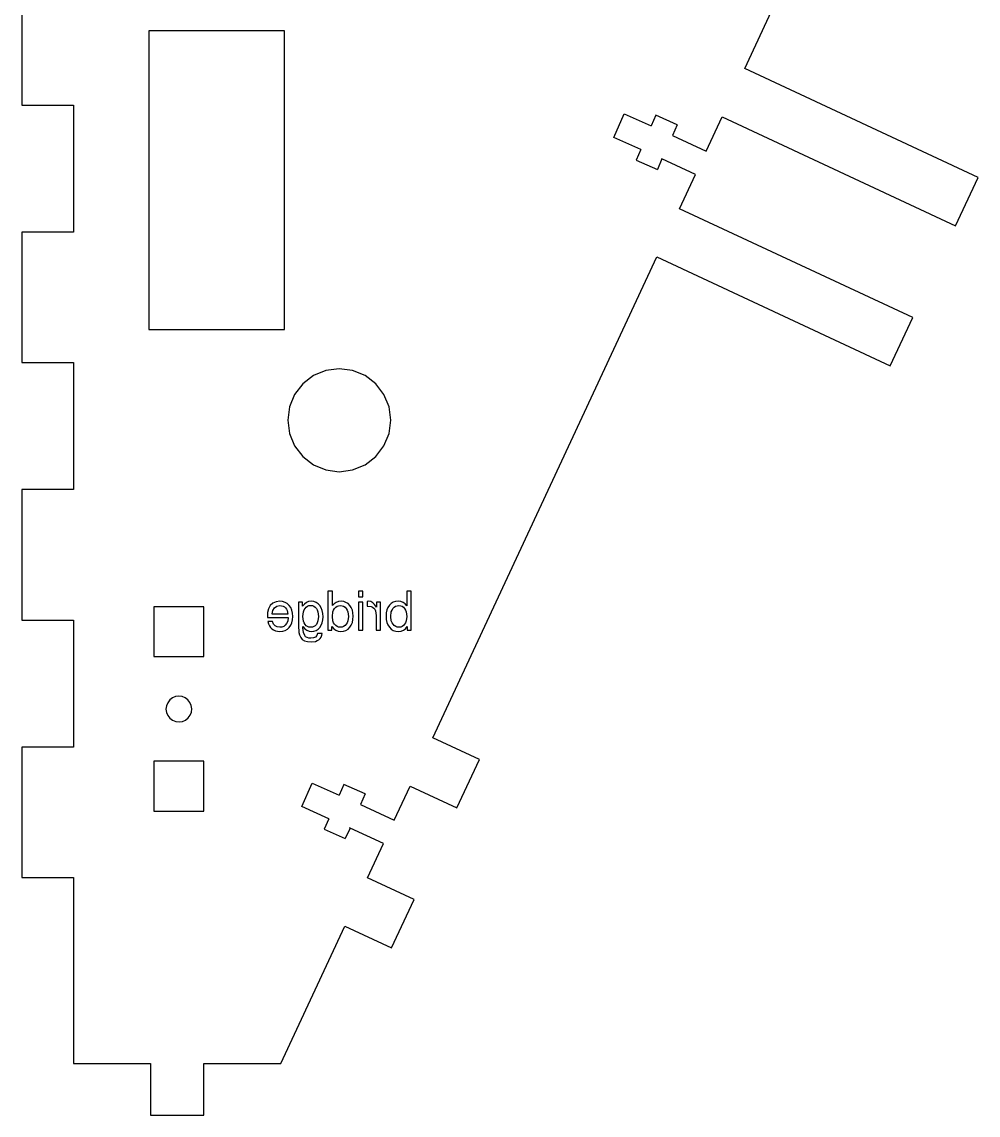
# Model space of a CAD drawing. Extents: x -235 to 40, y 83 to 327.
# Drawn here: x -234.8 to -123.4, y 83.3 to 210.6 of the extents above; entities that cross this region are included whole.
import ezdxf

# ---------------------------------------------------------------- set-up
doc = ezdxf.new("R2010")
doc.units = 0
doc.header["$MEASUREMENT"] = 0
for name, color, linetype in [('Final Cut', 2, 'Continuous'), ('First Cut', 1, 'Continuous'), ('Text', 5, 'Continuous')]:
    doc.layers.add(name, color=color, linetype=linetype)

msp = doc.modelspace()

# ---------------------------------------------------------------- linework, layer by layer
at = {"layer": 'Final Cut'}
for p, q in [((-150.56, 205.17), (-142.4, 222.66)), ((-234.77, 216.13), (-234.77, 200.93)), ((-123.37, 192.49), (-150.56, 205.17)), ((-234.77, 200.93), (-228.77, 200.93)), ((-228.77, 200.93), (-228.77, 186.13)), ((-165.82, 197.15), (-164.6, 199.89)), ((-164.6, 199.89), (-161.45, 198.49)), ((-160.9, 199.73), (-161.45, 198.49)), ((-158.44, 198.63), (-160.9, 199.73)), ((-155.04, 195.56), (-153.18, 199.55)), ((-153.18, 199.55), (-125.99, 186.87)), ((-158.44, 198.63), (-158.98, 197.4)), ((-158.98, 197.4), (-155.04, 195.56)), ((-162.67, 195.75), (-165.82, 197.15)), ((-162.67, 195.75), (-163.21, 194.52)), ((-163.21, 194.52), (-160.74, 193.42)), ((-160.2, 194.66), (-160.74, 193.42)), ((-160.2, 194.66), (-160.25, 194.68)), ((-156.31, 192.84), (-160.2, 194.66)), ((-158.17, 188.85), (-156.31, 192.84)), ((-125.99, 186.87), (-123.37, 192.49)), ((-130.98, 176.17), (-158.17, 188.85)), ((-228.77, 186.13), (-234.77, 186.13)), ((-234.77, 186.13), (-234.77, 170.93)), ((-186.91, 127.22), (-160.79, 183.23)), ((-160.79, 183.23), (-133.6, 170.56)), ((-133.6, 170.56), (-130.98, 176.17)), ((-234.77, 170.93), (-228.77, 170.93)), ((-228.77, 170.93), (-228.77, 156.13)), ((-228.77, 156.13), (-234.77, 156.13)), ((-234.77, 156.13), (-234.77, 140.93)), ((-234.77, 140.93), (-228.77, 140.93)), ((-228.77, 140.93), (-228.77, 126.13)), ((-228.77, 126.13), (-234.77, 126.13)), ((-234.77, 126.13), (-234.77, 110.93)), ((-181.47, 124.69), (-186.91, 127.22)), ((-184.09, 119.07), (-181.47, 124.69)), ((-202.17, 119.2), (-200.95, 121.94)), ((-200.95, 121.94), (-197.8, 120.55)), ((-197.25, 121.78), (-197.8, 120.55)), ((-194.78, 120.69), (-197.25, 121.78)), ((-191.39, 117.61), (-189.53, 121.6)), ((-189.53, 121.6), (-184.09, 119.07)), ((-194.78, 120.69), (-195.33, 119.45)), ((-199.01, 117.8), (-202.17, 119.2)), ((-195.33, 119.45), (-191.39, 117.61)), ((-199.01, 117.8), (-199.56, 116.57)), ((-199.56, 116.57), (-197.09, 115.48)), ((-196.54, 116.71), (-197.09, 115.48)), ((-196.54, 116.71), (-196.6, 116.73)), ((-192.65, 114.89), (-196.54, 116.71)), ((-194.51, 110.91), (-192.65, 114.89)), ((-234.77, 110.93), (-228.77, 110.93)), ((-228.77, 110.93), (-228.77, 89.27)), ((-189.08, 108.37), (-194.51, 110.91)), ((-191.7, 102.75), (-189.08, 108.37)), ((-204.6, 89.27), (-197.13, 105.29)), ((-197.13, 105.29), (-191.7, 102.75)), ((-228.77, 89.27), (-219.77, 89.27)), ((-219.77, 89.27), (-219.77, 83.27)), ((-213.57, 83.27), (-213.57, 89.27)), ((-213.57, 89.27), (-204.6, 89.27)), ((-219.77, 83.27), (-213.57, 83.27))]:
    msp.add_line(p, q, dxfattribs=at)
at = {"layer": 'First Cut'}
for p, q in [((-204.18, 209.59), (-219.98, 209.59)), ((-219.98, 209.59), (-219.98, 174.79)), ((-204.18, 174.79), (-204.18, 209.59)), ((-219.98, 174.79), (-204.18, 174.79)), ((-200.79, 169.41), (-202.03, 168.46)), ((-199.34, 170.01), (-200.79, 169.41)), ((-197.79, 170.22), (-199.34, 170.01)), ((-196.24, 170.01), (-197.79, 170.22)), ((-194.79, 169.41), (-196.24, 170.01)), ((-193.55, 168.46), (-194.79, 169.41)), ((-202.03, 168.46), (-202.99, 167.22)), ((-192.59, 167.22), (-193.55, 168.46)), ((-202.99, 167.22), (-203.59, 165.77)), ((-192, 165.77), (-192.59, 167.22)), ((-203.59, 165.77), (-203.79, 164.22)), ((-191.79, 164.22), (-192, 165.77)), ((-203.79, 164.22), (-203.59, 162.66)), ((-192, 162.66), (-191.79, 164.22)), ((-203.59, 162.66), (-202.99, 161.22)), ((-192.59, 161.22), (-192, 162.66)), ((-202.99, 161.22), (-202.03, 159.97)), ((-193.55, 159.97), (-192.59, 161.22)), ((-202.03, 159.97), (-200.79, 159.02)), ((-194.79, 159.02), (-193.55, 159.97)), ((-200.79, 159.02), (-199.34, 158.42)), ((-199.34, 158.42), (-197.79, 158.22)), ((-197.79, 158.22), (-196.24, 158.42)), ((-196.24, 158.42), (-194.79, 159.02)), ((-219.38, 142.48), (-219.38, 136.68)), ((-213.58, 142.48), (-219.38, 142.48)), ((-213.58, 136.68), (-213.58, 142.48)), ((-219.38, 136.68), (-213.58, 136.68)), ((-217.78, 131.31), (-217.93, 130.95)), ((-217.55, 131.63), (-217.78, 131.31)), ((-217.24, 131.87), (-217.55, 131.63)), ((-216.88, 132.02), (-217.24, 131.87)), ((-216.49, 132.08), (-216.88, 132.02)), ((-216.1, 132.03), (-216.49, 132.08)), ((-215.74, 131.88), (-216.1, 132.03)), ((-215.43, 131.65), (-215.74, 131.88)), ((-215.19, 131.34), (-215.43, 131.65)), ((-215.03, 130.98), (-215.19, 131.34)), ((-217.93, 130.95), (-217.98, 130.56)), ((-217.98, 130.56), (-217.92, 130.17)), ((-217.92, 130.17), (-217.77, 129.81)), ((-215.17, 129.84), (-215.02, 130.2)), ((-214.98, 130.59), (-215.03, 130.98)), ((-215.02, 130.2), (-214.98, 130.59)), ((-217.77, 129.81), (-217.53, 129.51)), ((-217.53, 129.51), (-217.21, 129.27)), ((-217.21, 129.27), (-216.85, 129.13)), ((-216.85, 129.13), (-216.46, 129.08)), ((-216.46, 129.08), (-216.07, 129.13)), ((-216.07, 129.13), (-215.71, 129.29)), ((-215.71, 129.29), (-215.41, 129.53)), ((-215.41, 129.53), (-215.17, 129.84)), ((-213.58, 124.48), (-219.38, 124.48)), ((-219.38, 124.48), (-219.38, 118.68)), ((-213.58, 118.68), (-213.58, 124.48)), ((-219.38, 118.68), (-213.58, 118.68))]:
    msp.add_line(p, q, dxfattribs=at)
at = {"layer": 'Text'}
for p, q in [((-198.59, 144.31), (-199.11, 144.31)), ((-199.11, 144.31), (-199.11, 139.75)), ((-199.11, 144.31, 0.2), (-199.11, 139.75, 0.2)), ((-198.59, 144.31, 0.2), (-199.11, 144.31, 0.2)), ((-199.11, 144.31), (-199.11, 144.31, 0.2)), ((-198.59, 142.62), (-198.59, 144.31)), ((-198.59, 142.62, 0.2), (-198.59, 144.31, 0.2)), ((-198.59, 144.31), (-198.59, 144.31, 0.2)), ((-195.04, 144.31), (-195.57, 144.31)), ((-195.57, 144.31), (-195.57, 143.65)), ((-195.57, 144.31, 0.2), (-195.57, 143.65, 0.2)), ((-195.04, 144.31, 0.2), (-195.57, 144.31, 0.2)), ((-195.57, 144.31), (-195.57, 144.31, 0.2)), ((-195.04, 143.65), (-195.04, 144.31)), ((-195.04, 143.65, 0.2), (-195.04, 144.31, 0.2)), ((-195.04, 144.31), (-195.04, 144.31, 0.2)), ((-189.41, 144.31), (-189.93, 144.31)), ((-189.93, 144.31), (-189.93, 142.58)), ((-189.93, 144.31), (-189.93, 144.31, 0.2)), ((-189.41, 144.31, 0.2), (-189.93, 144.31, 0.2)), ((-189.93, 144.31, 0.2), (-189.93, 142.58, 0.2)), ((-189.41, 139.75), (-189.41, 144.31)), ((-189.41, 144.31), (-189.41, 144.31, 0.2)), ((-189.41, 139.75, 0.2), (-189.41, 144.31, 0.2)), ((-205.53, 142.89, 0.2), (-205.84, 142.62, 0.2)), ((-205.53, 142.89), (-205.84, 142.62)), ((-205.15, 143.07, 0.2), (-205.53, 142.89, 0.2)), ((-205.15, 143.07), (-205.53, 142.89)), ((-205.53, 142.89), (-205.53, 142.89, 0.2)), ((-204.72, 143.12, 0.2), (-205.15, 143.07, 0.2)), ((-204.72, 143.12), (-205.15, 143.07)), ((-205.15, 143.07), (-205.15, 143.07, 0.2)), ((-205.06, 142.57, 0.2), (-204.7, 142.64, 0.2)), ((-205.06, 142.57), (-204.7, 142.64)), ((-204.39, 143.09, 0.2), (-204.72, 143.12, 0.2)), ((-204.72, 143.12), (-204.72, 143.12, 0.2)), ((-204.39, 143.09), (-204.72, 143.12)), ((-204.7, 142.64, 0.2), (-204.34, 142.57, 0.2)), ((-204.7, 142.64), (-204.34, 142.57)), ((-204.7, 142.64), (-204.7, 142.64, 0.2)), ((-204.1, 143, 0.2), (-204.39, 143.09, 0.2)), ((-204.39, 143.09), (-204.39, 143.09, 0.2)), ((-204.1, 143), (-204.39, 143.09)), ((-203.85, 142.85, 0.2), (-204.1, 143, 0.2)), ((-204.1, 143), (-204.1, 143, 0.2)), ((-203.85, 142.85), (-204.1, 143)), ((-203.62, 142.64, 0.2), (-203.85, 142.85, 0.2)), ((-203.85, 142.85), (-203.85, 142.85, 0.2)), ((-203.62, 142.64), (-203.85, 142.85)), ((-203.45, 142.38, 0.2), (-203.62, 142.64, 0.2)), ((-203.62, 142.64), (-203.62, 142.64, 0.2)), ((-203.45, 142.38), (-203.62, 142.64)), ((-202.55, 143.03), (-202.55, 140.29)), ((-202.07, 143.03), (-202.55, 143.03)), ((-202.55, 143.03), (-202.55, 143.03, 0.2)), ((-202.07, 143.03, 0.2), (-202.55, 143.03, 0.2)), ((-202.55, 143.03, 0.2), (-202.55, 140.29, 0.2)), ((-202.07, 142.55), (-202.07, 143.03)), ((-202.07, 143.03), (-202.07, 143.03, 0.2)), ((-202.07, 142.55, 0.2), (-202.07, 143.03, 0.2)), ((-201.86, 142.8), (-202.07, 142.55)), ((-201.86, 142.8, 0.2), (-202.07, 142.55, 0.2)), ((-201.62, 142.98), (-201.86, 142.8)), ((-201.62, 142.98, 0.2), (-201.86, 142.8, 0.2)), ((-201.86, 142.8), (-201.86, 142.8, 0.2)), ((-201.36, 143.09), (-201.62, 142.98)), ((-201.36, 143.09, 0.2), (-201.62, 142.98, 0.2)), ((-201.62, 142.98), (-201.62, 142.98, 0.2)), ((-201.07, 143.12), (-201.36, 143.09)), ((-201.07, 143.12, 0.2), (-201.36, 143.09, 0.2)), ((-201.36, 143.09), (-201.36, 143.09, 0.2)), ((-201.32, 142.62), (-201.12, 142.64)), ((-201.32, 142.62, 0.2), (-201.12, 142.64, 0.2)), ((-201.12, 142.64), (-200.92, 142.62)), ((-201.12, 142.64), (-201.12, 142.64, 0.2)), ((-201.12, 142.64, 0.2), (-200.92, 142.62, 0.2)), ((-200.77, 143.09), (-201.07, 143.12)), ((-201.07, 143.12), (-201.07, 143.12, 0.2)), ((-200.77, 143.09, 0.2), (-201.07, 143.12, 0.2)), ((-200.5, 143), (-200.77, 143.09)), ((-200.77, 143.09), (-200.77, 143.09, 0.2)), ((-200.5, 143, 0.2), (-200.77, 143.09, 0.2)), ((-200.26, 142.84), (-200.5, 143)), ((-200.5, 143), (-200.5, 143, 0.2)), ((-200.26, 142.84, 0.2), (-200.5, 143, 0.2)), ((-200.06, 142.63), (-200.26, 142.84)), ((-200.26, 142.84), (-200.26, 142.84, 0.2)), ((-200.06, 142.63, 0.2), (-200.26, 142.84, 0.2)), ((-198.4, 142.84), (-198.59, 142.62)), ((-198.4, 142.84, 0.2), (-198.59, 142.62, 0.2)), ((-198.17, 143), (-198.4, 142.84)), ((-198.17, 143, 0.2), (-198.4, 142.84, 0.2)), ((-198.4, 142.84), (-198.4, 142.84, 0.2)), ((-197.9, 143.09), (-198.17, 143)), ((-197.9, 143.09, 0.2), (-198.17, 143, 0.2)), ((-198.17, 143), (-198.17, 143, 0.2)), ((-197.58, 143.12), (-197.9, 143.09)), ((-197.58, 143.12, 0.2), (-197.9, 143.09, 0.2)), ((-197.9, 143.09), (-197.9, 143.09, 0.2)), ((-197.87, 142.61), (-197.67, 142.63)), ((-197.87, 142.61, 0.2), (-197.67, 142.63, 0.2)), ((-197.67, 142.63), (-197.47, 142.61)), ((-197.67, 142.63), (-197.67, 142.63, 0.2)), ((-197.67, 142.63, 0.2), (-197.47, 142.61, 0.2)), ((-197.28, 143.09), (-197.58, 143.12)), ((-197.58, 143.12), (-197.58, 143.12, 0.2)), ((-197.28, 143.09, 0.2), (-197.58, 143.12, 0.2)), ((-197.01, 143), (-197.28, 143.09)), ((-197.28, 143.09), (-197.28, 143.09, 0.2)), ((-197.01, 143, 0.2), (-197.28, 143.09, 0.2)), ((-196.77, 142.86), (-197.01, 143)), ((-196.77, 142.86, 0.2), (-197.01, 143, 0.2)), ((-197.01, 143), (-197.01, 143, 0.2)), ((-196.56, 142.65), (-196.77, 142.86)), ((-196.56, 142.65, 0.2), (-196.77, 142.86, 0.2)), ((-196.77, 142.86), (-196.77, 142.86, 0.2)), ((-196.39, 142.4), (-196.56, 142.65)), ((-196.39, 142.4, 0.2), (-196.56, 142.65, 0.2)), ((-196.56, 142.65), (-196.56, 142.65, 0.2)), ((-195.57, 143.65), (-195.04, 143.65)), ((-195.57, 143.65, 0.2), (-195.04, 143.65, 0.2)), ((-195.57, 143.65), (-195.57, 143.65, 0.2)), ((-195.57, 143.03, 0.2), (-195.57, 139.75, 0.2)), ((-195.05, 143.03, 0.2), (-195.57, 143.03, 0.2)), ((-195.05, 143.03), (-195.57, 143.03)), ((-195.57, 143.03), (-195.57, 139.75)), ((-195.57, 143.03), (-195.57, 143.03, 0.2)), ((-195.05, 139.75, 0.2), (-195.05, 143.03, 0.2)), ((-195.05, 139.75), (-195.05, 143.03)), ((-195.05, 143.03), (-195.05, 143.03, 0.2)), ((-195.04, 143.65), (-195.04, 143.65, 0.2)), ((-194.35, 143.12, 0.2), (-194.55, 143.1, 0.2)), ((-194.35, 143.12), (-194.55, 143.1)), ((-194.55, 143.1), (-194.55, 142.57)), ((-194.55, 143.1, 0.2), (-194.55, 142.57, 0.2)), ((-194.55, 143.1), (-194.55, 143.1, 0.2)), ((-194.11, 143.08, 0.2), (-194.35, 143.12, 0.2)), ((-194.11, 143.08), (-194.35, 143.12)), ((-194.35, 143.12), (-194.35, 143.12, 0.2)), ((-193.89, 142.96, 0.2), (-194.11, 143.08, 0.2)), ((-193.89, 142.96), (-194.11, 143.08)), ((-194.11, 143.08), (-194.11, 143.08, 0.2)), ((-193.68, 142.75), (-193.89, 142.96)), ((-193.89, 142.96), (-193.89, 142.96, 0.2)), ((-193.68, 142.75, 0.2), (-193.89, 142.96, 0.2)), ((-193.46, 142.44), (-193.68, 142.75)), ((-193.68, 142.75), (-193.68, 142.75, 0.2)), ((-193.46, 142.44, 0.2), (-193.68, 142.75, 0.2)), ((-193.46, 143.03), (-193.46, 142.44)), ((-193.46, 143.03, 0.2), (-193.46, 142.44, 0.2)), ((-193.46, 143.03), (-193.46, 143.03, 0.2)), ((-192.98, 143.03, 0.2), (-193.46, 143.03, 0.2)), ((-192.98, 143.03), (-193.46, 143.03)), ((-192.98, 139.75, 0.2), (-192.98, 143.03, 0.2)), ((-192.98, 143.03), (-192.98, 143.03, 0.2)), ((-192.98, 139.75), (-192.98, 143.03)), ((-191.96, 142.66), (-192.13, 142.41)), ((-191.96, 142.66, 0.2), (-192.13, 142.41, 0.2)), ((-191.76, 142.86), (-191.96, 142.66)), ((-191.76, 142.86, 0.2), (-191.96, 142.66, 0.2)), ((-191.96, 142.66), (-191.96, 142.66, 0.2)), ((-191.52, 143.01), (-191.76, 142.86)), ((-191.52, 143.01, 0.2), (-191.76, 142.86, 0.2)), ((-191.76, 142.86), (-191.76, 142.86, 0.2)), ((-191.25, 143.09), (-191.52, 143.01)), ((-191.25, 143.09, 0.2), (-191.52, 143.01, 0.2)), ((-191.52, 143.01), (-191.52, 143.01, 0.2)), ((-190.94, 143.12), (-191.25, 143.09)), ((-190.94, 143.12, 0.2), (-191.25, 143.09, 0.2)), ((-191.25, 143.09), (-191.25, 143.09, 0.2)), ((-191.05, 142.61), (-190.84, 142.63)), ((-191.05, 142.61, 0.2), (-190.84, 142.63, 0.2)), ((-190.63, 143.09), (-190.94, 143.12)), ((-190.94, 143.12), (-190.94, 143.12, 0.2)), ((-190.63, 143.09, 0.2), (-190.94, 143.12, 0.2)), ((-190.84, 142.63), (-190.64, 142.61)), ((-190.84, 142.63), (-190.84, 142.63, 0.2)), ((-190.84, 142.63, 0.2), (-190.64, 142.61, 0.2)), ((-190.36, 142.99), (-190.63, 143.09)), ((-190.63, 143.09), (-190.63, 143.09, 0.2)), ((-190.36, 142.99, 0.2), (-190.63, 143.09, 0.2)), ((-190.12, 142.82), (-190.36, 142.99)), ((-190.36, 142.99), (-190.36, 142.99, 0.2)), ((-190.12, 142.82, 0.2), (-190.36, 142.99, 0.2)), ((-189.93, 142.58), (-190.12, 142.82)), ((-190.12, 142.82), (-190.12, 142.82, 0.2)), ((-189.93, 142.58, 0.2), (-190.12, 142.82, 0.2)), ((-206.14, 141.83, 0.2), (-206.17, 141.22, 0.2)), ((-206.14, 141.83), (-206.17, 141.22)), ((-206.04, 142.26, 0.2), (-206.14, 141.83, 0.2)), ((-206.04, 142.26), (-206.14, 141.83)), ((-206.14, 141.83), (-206.14, 141.83, 0.2)), ((-205.84, 142.62, 0.2), (-206.04, 142.26, 0.2)), ((-205.84, 142.62), (-206.04, 142.26)), ((-206.04, 142.26), (-206.04, 142.26, 0.2)), ((-205.84, 142.62), (-205.84, 142.62, 0.2)), ((-205.62, 141.68, 0.2), (-205.55, 142.05, 0.2)), ((-205.62, 141.68), (-205.55, 142.05)), ((-205.61, 141.64, 0.2), (-205.62, 141.68, 0.2)), ((-205.61, 141.64), (-205.62, 141.68)), ((-205.62, 141.68), (-205.62, 141.68, 0.2)), ((-203.78, 141.64, 0.2), (-205.61, 141.64, 0.2)), ((-203.78, 141.64), (-205.61, 141.64)), ((-205.61, 141.64), (-205.61, 141.64, 0.2)), ((-205.55, 142.05, 0.2), (-205.35, 142.36, 0.2)), ((-205.55, 142.05), (-205.35, 142.36)), ((-205.55, 142.05), (-205.55, 142.05, 0.2)), ((-205.35, 142.36, 0.2), (-205.06, 142.57, 0.2)), ((-205.35, 142.36), (-205.06, 142.57)), ((-205.35, 142.36), (-205.35, 142.36, 0.2)), ((-205.06, 142.57), (-205.06, 142.57, 0.2)), ((-204.34, 142.57, 0.2), (-204.18, 142.49, 0.2)), ((-204.34, 142.57), (-204.34, 142.57, 0.2)), ((-204.34, 142.57), (-204.18, 142.49)), ((-204.18, 142.49, 0.2), (-204.04, 142.37, 0.2)), ((-204.18, 142.49), (-204.18, 142.49, 0.2)), ((-204.18, 142.49), (-204.04, 142.37)), ((-204.04, 142.37, 0.2), (-203.93, 142.22, 0.2)), ((-204.04, 142.37), (-204.04, 142.37, 0.2)), ((-204.04, 142.37), (-203.93, 142.22)), ((-203.93, 142.22, 0.2), (-203.85, 142.05, 0.2)), ((-203.93, 142.22), (-203.93, 142.22, 0.2)), ((-203.93, 142.22), (-203.85, 142.05)), ((-203.85, 142.05, 0.2), (-203.78, 141.64, 0.2)), ((-203.85, 142.05), (-203.85, 142.05, 0.2)), ((-203.85, 142.05), (-203.78, 141.64)), ((-203.78, 141.64), (-203.78, 141.64, 0.2)), ((-203.32, 142.07, 0.2), (-203.45, 142.38, 0.2)), ((-203.45, 142.38), (-203.45, 142.38, 0.2)), ((-203.32, 142.07), (-203.45, 142.38)), ((-203.24, 141.73, 0.2), (-203.32, 142.07, 0.2)), ((-203.32, 142.07), (-203.32, 142.07, 0.2)), ((-203.24, 141.73), (-203.32, 142.07)), ((-203.22, 141.35, 0.2), (-203.24, 141.73, 0.2)), ((-203.24, 141.73), (-203.24, 141.73, 0.2)), ((-203.22, 141.35), (-203.24, 141.73)), ((-202.07, 142.55), (-202.07, 142.55, 0.2)), ((-202.02, 141.35), (-201.96, 141.89)), ((-202.02, 141.35, 0.2), (-201.96, 141.89, 0.2)), ((-201.96, 141.89), (-201.88, 142.11)), ((-201.96, 141.89, 0.2), (-201.88, 142.11, 0.2)), ((-201.96, 141.89), (-201.96, 141.89, 0.2)), ((-201.88, 142.11), (-201.78, 142.3)), ((-201.88, 142.11, 0.2), (-201.78, 142.3, 0.2)), ((-201.88, 142.11), (-201.88, 142.11, 0.2)), ((-201.78, 142.3), (-201.65, 142.45)), ((-201.78, 142.3, 0.2), (-201.65, 142.45, 0.2)), ((-201.78, 142.3), (-201.78, 142.3, 0.2)), ((-201.65, 142.45), (-201.5, 142.56)), ((-201.65, 142.45, 0.2), (-201.5, 142.56, 0.2)), ((-201.65, 142.45), (-201.65, 142.45, 0.2)), ((-201.5, 142.56), (-201.32, 142.62)), ((-201.5, 142.56, 0.2), (-201.32, 142.62, 0.2)), ((-201.5, 142.56), (-201.5, 142.56, 0.2)), ((-201.32, 142.62), (-201.32, 142.62, 0.2)), ((-200.92, 142.62), (-200.75, 142.55)), ((-200.92, 142.62), (-200.92, 142.62, 0.2)), ((-200.92, 142.62, 0.2), (-200.75, 142.55, 0.2)), ((-200.75, 142.55), (-200.59, 142.45)), ((-200.75, 142.55), (-200.75, 142.55, 0.2)), ((-200.75, 142.55, 0.2), (-200.59, 142.45, 0.2)), ((-200.59, 142.45), (-200.46, 142.3)), ((-200.59, 142.45, 0.2), (-200.46, 142.3, 0.2)), ((-200.59, 142.45), (-200.59, 142.45, 0.2)), ((-200.46, 142.3), (-200.35, 142.11)), ((-200.46, 142.3, 0.2), (-200.35, 142.11, 0.2)), ((-200.46, 142.3), (-200.46, 142.3, 0.2)), ((-200.35, 142.11), (-200.28, 141.89)), ((-200.35, 142.11, 0.2), (-200.28, 141.89, 0.2)), ((-200.35, 142.11), (-200.35, 142.11, 0.2)), ((-200.28, 141.89), (-200.22, 141.36)), ((-200.28, 141.89, 0.2), (-200.22, 141.36, 0.2)), ((-200.28, 141.89), (-200.28, 141.89, 0.2)), ((-200.22, 141.36), (-200.28, 140.83)), ((-200.22, 141.36, 0.2), (-200.28, 140.83, 0.2)), ((-200.22, 141.36), (-200.22, 141.36, 0.2)), ((-199.89, 142.36), (-200.06, 142.63)), ((-200.06, 142.63), (-200.06, 142.63, 0.2)), ((-199.89, 142.36, 0.2), (-200.06, 142.63, 0.2)), ((-199.77, 142.06), (-199.89, 142.36)), ((-199.89, 142.36), (-199.89, 142.36, 0.2)), ((-199.77, 142.06, 0.2), (-199.89, 142.36, 0.2)), ((-199.7, 141.71), (-199.77, 142.06)), ((-199.7, 141.71, 0.2), (-199.77, 142.06, 0.2)), ((-199.77, 142.06), (-199.77, 142.06, 0.2)), ((-199.67, 141.33), (-199.7, 141.71)), ((-199.67, 141.33, 0.2), (-199.7, 141.71, 0.2)), ((-199.7, 141.71), (-199.7, 141.71, 0.2)), ((-198.59, 142.62), (-198.59, 142.62, 0.2)), ((-198.59, 141.35, 0.2), (-198.53, 141.88, 0.2)), ((-198.59, 141.35), (-198.53, 141.88)), ((-198.53, 141.88, 0.2), (-198.45, 142.1, 0.2)), ((-198.53, 141.88), (-198.45, 142.1)), ((-198.53, 141.88), (-198.53, 141.88, 0.2)), ((-198.45, 142.1, 0.2), (-198.34, 142.29, 0.2)), ((-198.45, 142.1), (-198.34, 142.29)), ((-198.45, 142.1), (-198.45, 142.1, 0.2)), ((-198.34, 142.29), (-198.2, 142.44)), ((-198.34, 142.29, 0.2), (-198.2, 142.44, 0.2)), ((-198.34, 142.29), (-198.34, 142.29, 0.2)), ((-198.2, 142.44), (-198.05, 142.55)), ((-198.2, 142.44, 0.2), (-198.05, 142.55, 0.2)), ((-198.2, 142.44), (-198.2, 142.44, 0.2)), ((-198.05, 142.55), (-197.87, 142.61)), ((-198.05, 142.55, 0.2), (-197.87, 142.61, 0.2)), ((-198.05, 142.55), (-198.05, 142.55, 0.2)), ((-197.87, 142.61), (-197.87, 142.61, 0.2)), ((-197.47, 142.61), (-197.29, 142.55)), ((-197.47, 142.61, 0.2), (-197.29, 142.55, 0.2)), ((-197.47, 142.61), (-197.47, 142.61, 0.2)), ((-197.29, 142.55), (-197.12, 142.44)), ((-197.29, 142.55, 0.2), (-197.12, 142.44, 0.2)), ((-197.29, 142.55), (-197.29, 142.55, 0.2)), ((-197.12, 142.44), (-196.98, 142.28)), ((-197.12, 142.44, 0.2), (-196.98, 142.28, 0.2)), ((-197.12, 142.44), (-197.12, 142.44, 0.2)), ((-196.98, 142.28), (-196.87, 142.1)), ((-196.98, 142.28, 0.2), (-196.87, 142.1, 0.2)), ((-196.98, 142.28), (-196.98, 142.28, 0.2)), ((-196.87, 142.1), (-196.79, 141.88)), ((-196.87, 142.1, 0.2), (-196.79, 141.88, 0.2)), ((-196.87, 142.1), (-196.87, 142.1, 0.2)), ((-196.79, 141.88), (-196.72, 141.37)), ((-196.79, 141.88, 0.2), (-196.72, 141.37, 0.2)), ((-196.79, 141.88), (-196.79, 141.88, 0.2)), ((-196.72, 141.37), (-196.79, 140.85)), ((-196.72, 141.37, 0.2), (-196.79, 140.85, 0.2)), ((-196.72, 141.37), (-196.72, 141.37, 0.2)), ((-196.27, 142.1), (-196.39, 142.4)), ((-196.27, 142.1, 0.2), (-196.39, 142.4, 0.2)), ((-196.39, 142.4), (-196.39, 142.4, 0.2)), ((-196.2, 141.77), (-196.27, 142.1)), ((-196.2, 141.77, 0.2), (-196.27, 142.1, 0.2)), ((-196.27, 142.1), (-196.27, 142.1, 0.2)), ((-196.18, 141.4), (-196.2, 141.77)), ((-196.18, 141.4, 0.2), (-196.2, 141.77, 0.2)), ((-196.2, 141.77), (-196.2, 141.77, 0.2)), ((-196.2, 141, 0.2), (-196.18, 141.4, 0.2)), ((-196.2, 141), (-196.18, 141.4)), ((-196.18, 141.4), (-196.18, 141.4, 0.2)), ((-194.55, 142.57), (-194.55, 142.57, 0.2)), ((-194.55, 142.57, 0.2), (-194.09, 142.51, 0.2)), ((-194.55, 142.57), (-194.09, 142.51)), ((-194.09, 142.51, 0.2), (-193.91, 142.44, 0.2)), ((-194.09, 142.51), (-194.09, 142.51, 0.2)), ((-194.09, 142.51), (-193.91, 142.44)), ((-193.91, 142.44, 0.2), (-193.76, 142.34, 0.2)), ((-193.91, 142.44), (-193.76, 142.34)), ((-193.91, 142.44), (-193.91, 142.44, 0.2)), ((-193.76, 142.34, 0.2), (-193.65, 142.19, 0.2)), ((-193.76, 142.34), (-193.65, 142.19)), ((-193.76, 142.34), (-193.76, 142.34, 0.2)), ((-193.65, 142.19), (-193.65, 142.19, 0.2)), ((-193.65, 142.19, 0.2), (-193.57, 142, 0.2)), ((-193.65, 142.19), (-193.57, 142)), ((-193.57, 142, 0.2), (-193.52, 141.75, 0.2)), ((-193.57, 142), (-193.57, 142, 0.2)), ((-193.57, 142), (-193.52, 141.75)), ((-193.52, 141.75, 0.2), (-193.5, 141.46, 0.2)), ((-193.52, 141.75), (-193.52, 141.75, 0.2)), ((-193.52, 141.75), (-193.5, 141.46)), ((-193.5, 141.46, 0.2), (-193.5, 139.75, 0.2)), ((-193.5, 141.46), (-193.5, 139.75)), ((-193.5, 141.46), (-193.5, 141.46, 0.2)), ((-193.46, 142.44), (-193.46, 142.44, 0.2)), ((-192.32, 141.78), (-192.34, 141.4)), ((-192.32, 141.78, 0.2), (-192.34, 141.4, 0.2)), ((-192.34, 141.4), (-192.32, 141.02)), ((-192.34, 141.4), (-192.34, 141.4, 0.2)), ((-192.34, 141.4, 0.2), (-192.32, 141.02, 0.2)), ((-192.25, 142.11), (-192.32, 141.78)), ((-192.25, 142.11, 0.2), (-192.32, 141.78, 0.2)), ((-192.32, 141.78), (-192.32, 141.78, 0.2)), ((-192.13, 142.41), (-192.25, 142.11)), ((-192.13, 142.41, 0.2), (-192.25, 142.11, 0.2)), ((-192.25, 142.11), (-192.25, 142.11, 0.2)), ((-192.13, 142.41), (-192.13, 142.41, 0.2)), ((-191.8, 141.35), (-191.73, 141.88)), ((-191.8, 141.35, 0.2), (-191.73, 141.88, 0.2)), ((-191.73, 141.88), (-191.65, 142.09)), ((-191.73, 141.88, 0.2), (-191.65, 142.09, 0.2)), ((-191.73, 141.88), (-191.73, 141.88, 0.2)), ((-191.65, 142.09), (-191.54, 142.28)), ((-191.65, 142.09, 0.2), (-191.54, 142.28, 0.2)), ((-191.65, 142.09), (-191.65, 142.09, 0.2)), ((-191.54, 142.28), (-191.4, 142.44)), ((-191.54, 142.28, 0.2), (-191.4, 142.44, 0.2)), ((-191.54, 142.28), (-191.54, 142.28, 0.2)), ((-191.4, 142.44), (-191.23, 142.55)), ((-191.4, 142.44, 0.2), (-191.23, 142.55, 0.2)), ((-191.4, 142.44), (-191.4, 142.44, 0.2)), ((-191.23, 142.55), (-191.05, 142.61)), ((-191.23, 142.55, 0.2), (-191.05, 142.61, 0.2)), ((-191.23, 142.55), (-191.23, 142.55, 0.2)), ((-191.05, 142.61), (-191.05, 142.61, 0.2)), ((-190.64, 142.61), (-190.47, 142.55)), ((-190.64, 142.61), (-190.64, 142.61, 0.2)), ((-190.64, 142.61, 0.2), (-190.47, 142.55, 0.2)), ((-190.47, 142.55), (-190.31, 142.44)), ((-190.47, 142.55), (-190.47, 142.55, 0.2)), ((-190.47, 142.55, 0.2), (-190.31, 142.44, 0.2)), ((-190.31, 142.44), (-190.18, 142.29)), ((-190.31, 142.44), (-190.31, 142.44, 0.2)), ((-190.31, 142.44, 0.2), (-190.18, 142.29, 0.2)), ((-190.18, 142.29), (-190.07, 142.1)), ((-190.18, 142.29), (-190.18, 142.29, 0.2)), ((-190.18, 142.29, 0.2), (-190.07, 142.1, 0.2)), ((-190.07, 142.1), (-189.99, 141.88)), ((-190.07, 142.1), (-190.07, 142.1, 0.2)), ((-190.07, 142.1, 0.2), (-189.99, 141.88, 0.2)), ((-189.99, 141.88), (-189.93, 141.37)), ((-189.99, 141.88, 0.2), (-189.93, 141.37, 0.2)), ((-189.99, 141.88), (-189.99, 141.88, 0.2)), ((-189.93, 141.37), (-189.99, 140.85)), ((-189.93, 141.37, 0.2), (-189.99, 140.85, 0.2)), ((-189.93, 142.58), (-189.93, 142.58, 0.2)), ((-189.93, 141.37), (-189.93, 141.37, 0.2)), ((-206.17, 141.22), (-206.17, 141.22, 0.2)), ((-206.17, 141.22), (-203.76, 141.22)), ((-206.17, 141.22, 0.2), (-203.76, 141.22, 0.2)), ((-205.58, 140.75), (-206.1, 140.75)), ((-205.58, 140.75, 0.2), (-206.1, 140.75, 0.2)), ((-206.1, 140.75, 0.2), (-206.04, 140.49, 0.2)), ((-206.1, 140.75), (-206.1, 140.75, 0.2)), ((-206.1, 140.75), (-206.04, 140.49)), ((-206.04, 140.49, 0.2), (-205.94, 140.27, 0.2)), ((-206.04, 140.49), (-206.04, 140.49, 0.2)), ((-206.04, 140.49), (-205.94, 140.27)), ((-205.94, 140.27, 0.2), (-205.8, 140.07, 0.2)), ((-205.94, 140.27), (-205.94, 140.27, 0.2)), ((-205.94, 140.27), (-205.8, 140.07)), ((-205.44, 140.46), (-205.58, 140.75)), ((-205.44, 140.46, 0.2), (-205.58, 140.75, 0.2)), ((-205.58, 140.75), (-205.58, 140.75, 0.2)), ((-205.26, 140.26), (-205.44, 140.46)), ((-205.26, 140.26, 0.2), (-205.44, 140.46, 0.2)), ((-205.44, 140.46), (-205.44, 140.46, 0.2)), ((-205.01, 140.13), (-205.26, 140.26)), ((-205.01, 140.13, 0.2), (-205.26, 140.26, 0.2)), ((-205.26, 140.26), (-205.26, 140.26, 0.2)), ((-204.72, 140.09, 0.2), (-205.01, 140.13, 0.2)), ((-205.01, 140.13), (-205.01, 140.13, 0.2)), ((-204.72, 140.09), (-205.01, 140.13)), ((-204.47, 140.12, 0.2), (-204.72, 140.09, 0.2)), ((-204.47, 140.12), (-204.72, 140.09)), ((-204.72, 140.09), (-204.72, 140.09, 0.2)), ((-204.26, 140.2, 0.2), (-204.47, 140.12, 0.2)), ((-204.26, 140.2), (-204.47, 140.12)), ((-204.47, 140.12), (-204.47, 140.12, 0.2)), ((-204.08, 140.33, 0.2), (-204.26, 140.2, 0.2)), ((-204.08, 140.33), (-204.26, 140.2)), ((-204.26, 140.2), (-204.26, 140.2, 0.2)), ((-203.93, 140.52), (-204.08, 140.33)), ((-203.93, 140.52, 0.2), (-204.08, 140.33, 0.2)), ((-204.08, 140.33), (-204.08, 140.33, 0.2)), ((-203.8, 140.82), (-203.93, 140.52)), ((-203.8, 140.82, 0.2), (-203.93, 140.52, 0.2)), ((-203.93, 140.52), (-203.93, 140.52, 0.2)), ((-203.76, 141.22), (-203.8, 140.82)), ((-203.76, 141.22, 0.2), (-203.8, 140.82, 0.2)), ((-203.8, 140.82), (-203.8, 140.82, 0.2)), ((-203.76, 141.22), (-203.76, 141.22, 0.2)), ((-203.62, 140.08, 0.2), (-203.44, 140.33, 0.2)), ((-203.62, 140.08), (-203.44, 140.33)), ((-203.44, 140.33, 0.2), (-203.32, 140.63, 0.2)), ((-203.44, 140.33), (-203.32, 140.63)), ((-203.44, 140.33), (-203.44, 140.33, 0.2)), ((-203.32, 140.63), (-203.24, 140.97)), ((-203.32, 140.63, 0.2), (-203.24, 140.97, 0.2)), ((-203.32, 140.63), (-203.32, 140.63, 0.2)), ((-203.24, 140.97, 0.2), (-203.22, 141.35, 0.2)), ((-203.24, 140.97), (-203.22, 141.35)), ((-203.24, 140.97), (-203.24, 140.97, 0.2)), ((-203.22, 141.35), (-203.22, 141.35, 0.2)), ((-202.55, 140.29), (-202.49, 139.5)), ((-202.55, 140.29), (-202.55, 140.29, 0.2)), ((-202.55, 140.29, 0.2), (-202.49, 139.5, 0.2)), ((-201.96, 140.82), (-202.02, 141.35)), ((-202.02, 141.35), (-202.02, 141.35, 0.2)), ((-201.96, 140.82, 0.2), (-202.02, 141.35, 0.2)), ((-202.02, 140.2), (-201.79, 139.93)), ((-202.02, 140.03), (-202.02, 140.2)), ((-202.02, 140.2, 0.2), (-201.79, 139.93, 0.2)), ((-202.02, 140.2), (-202.02, 140.2, 0.2)), ((-202.02, 140.03, 0.2), (-202.02, 140.2, 0.2)), ((-201.88, 140.61), (-201.96, 140.82)), ((-201.96, 140.82), (-201.96, 140.82, 0.2)), ((-201.88, 140.61, 0.2), (-201.96, 140.82, 0.2)), ((-201.78, 140.42), (-201.88, 140.61)), ((-201.88, 140.61), (-201.88, 140.61, 0.2)), ((-201.78, 140.42, 0.2), (-201.88, 140.61, 0.2)), ((-201.65, 140.28), (-201.78, 140.42)), ((-201.78, 140.42), (-201.78, 140.42, 0.2)), ((-201.65, 140.28, 0.2), (-201.78, 140.42, 0.2)), ((-201.5, 140.17), (-201.65, 140.28)), ((-201.65, 140.28), (-201.65, 140.28, 0.2)), ((-201.5, 140.17, 0.2), (-201.65, 140.28, 0.2)), ((-201.32, 140.11), (-201.5, 140.17)), ((-201.5, 140.17), (-201.5, 140.17, 0.2)), ((-201.32, 140.11, 0.2), (-201.5, 140.17, 0.2)), ((-201.13, 140.09), (-201.32, 140.11)), ((-201.32, 140.11), (-201.32, 140.11, 0.2)), ((-201.13, 140.09, 0.2), (-201.32, 140.11, 0.2)), ((-200.93, 140.11), (-201.13, 140.09)), ((-200.93, 140.11, 0.2), (-201.13, 140.09, 0.2)), ((-201.13, 140.09), (-201.13, 140.09, 0.2)), ((-200.75, 140.17), (-200.93, 140.11)), ((-200.75, 140.17, 0.2), (-200.93, 140.11, 0.2)), ((-200.93, 140.11), (-200.93, 140.11, 0.2)), ((-200.59, 140.28), (-200.75, 140.17)), ((-200.59, 140.28, 0.2), (-200.75, 140.17, 0.2)), ((-200.75, 140.17), (-200.75, 140.17, 0.2)), ((-200.46, 140.43), (-200.59, 140.28)), ((-200.46, 140.43, 0.2), (-200.59, 140.28, 0.2)), ((-200.59, 140.28), (-200.59, 140.28, 0.2)), ((-200.35, 140.62), (-200.46, 140.43)), ((-200.35, 140.62, 0.2), (-200.46, 140.43, 0.2)), ((-200.46, 140.43), (-200.46, 140.43, 0.2)), ((-200.28, 140.83), (-200.35, 140.62)), ((-200.28, 140.83, 0.2), (-200.35, 140.62, 0.2)), ((-200.35, 140.62), (-200.35, 140.62, 0.2)), ((-200.28, 140.83), (-200.28, 140.83, 0.2)), ((-200.06, 140.08), (-199.89, 140.33)), ((-200.06, 140.08, 0.2), (-199.89, 140.33, 0.2)), ((-199.89, 140.33), (-199.77, 140.63)), ((-199.89, 140.33, 0.2), (-199.77, 140.63, 0.2)), ((-199.89, 140.33), (-199.89, 140.33, 0.2)), ((-199.77, 140.63), (-199.7, 140.96)), ((-199.77, 140.63, 0.2), (-199.7, 140.96, 0.2)), ((-199.77, 140.63), (-199.77, 140.63, 0.2)), ((-199.7, 140.96), (-199.67, 141.33)), ((-199.7, 140.96, 0.2), (-199.67, 141.33, 0.2)), ((-199.7, 140.96), (-199.7, 140.96, 0.2)), ((-199.67, 141.33), (-199.67, 141.33, 0.2)), ((-198.65, 139.75), (-198.65, 140.19)), ((-198.65, 140.19), (-198.43, 139.92)), ((-198.65, 139.75, 0.2), (-198.65, 140.19, 0.2)), ((-198.65, 140.19, 0.2), (-198.43, 139.92, 0.2)), ((-198.65, 140.19), (-198.65, 140.19, 0.2)), ((-198.53, 140.84), (-198.59, 141.35)), ((-198.53, 140.84, 0.2), (-198.59, 141.35, 0.2)), ((-198.59, 141.35), (-198.59, 141.35, 0.2)), ((-198.45, 140.63, 0.2), (-198.53, 140.84, 0.2)), ((-198.45, 140.63), (-198.53, 140.84)), ((-198.53, 140.84), (-198.53, 140.84, 0.2)), ((-198.34, 140.44, 0.2), (-198.45, 140.63, 0.2)), ((-198.45, 140.63), (-198.45, 140.63, 0.2)), ((-198.34, 140.44), (-198.45, 140.63)), ((-198.21, 140.29), (-198.34, 140.44)), ((-198.21, 140.29, 0.2), (-198.34, 140.44, 0.2)), ((-198.34, 140.44), (-198.34, 140.44, 0.2)), ((-198.05, 140.18, 0.2), (-198.21, 140.29, 0.2)), ((-198.05, 140.18), (-198.21, 140.29)), ((-198.21, 140.29), (-198.21, 140.29, 0.2)), ((-197.87, 140.12), (-198.05, 140.18)), ((-197.87, 140.12, 0.2), (-198.05, 140.18, 0.2)), ((-198.05, 140.18), (-198.05, 140.18, 0.2)), ((-197.68, 140.1, 0.2), (-197.87, 140.12, 0.2)), ((-197.68, 140.1), (-197.87, 140.12)), ((-197.87, 140.12), (-197.87, 140.12, 0.2)), ((-197.47, 140.12, 0.2), (-197.68, 140.1, 0.2)), ((-197.47, 140.12), (-197.68, 140.1)), ((-197.68, 140.1), (-197.68, 140.1, 0.2)), ((-197.29, 140.18, 0.2), (-197.47, 140.12, 0.2)), ((-197.29, 140.18), (-197.47, 140.12)), ((-197.47, 140.12), (-197.47, 140.12, 0.2)), ((-197.12, 140.29, 0.2), (-197.29, 140.18, 0.2)), ((-197.12, 140.29), (-197.29, 140.18)), ((-197.29, 140.18), (-197.29, 140.18, 0.2)), ((-196.98, 140.44, 0.2), (-197.12, 140.29, 0.2)), ((-196.98, 140.44), (-197.12, 140.29)), ((-197.12, 140.29), (-197.12, 140.29, 0.2)), ((-196.87, 140.63), (-196.98, 140.44)), ((-196.87, 140.63, 0.2), (-196.98, 140.44, 0.2)), ((-196.98, 140.44), (-196.98, 140.44, 0.2)), ((-196.79, 140.85), (-196.87, 140.63)), ((-196.79, 140.85, 0.2), (-196.87, 140.63, 0.2)), ((-196.87, 140.63), (-196.87, 140.63, 0.2)), ((-196.79, 140.85), (-196.79, 140.85, 0.2)), ((-196.77, 139.88), (-196.56, 140.09)), ((-196.77, 139.88, 0.2), (-196.56, 140.09, 0.2)), ((-196.56, 140.09), (-196.39, 140.35)), ((-196.56, 140.09, 0.2), (-196.39, 140.35, 0.2)), ((-196.56, 140.09), (-196.56, 140.09, 0.2)), ((-196.39, 140.35), (-196.27, 140.65)), ((-196.39, 140.35, 0.2), (-196.27, 140.65, 0.2)), ((-196.39, 140.35), (-196.39, 140.35, 0.2)), ((-196.27, 140.65), (-196.2, 141)), ((-196.27, 140.65, 0.2), (-196.2, 141, 0.2)), ((-196.27, 140.65), (-196.27, 140.65, 0.2)), ((-196.2, 141), (-196.2, 141, 0.2)), ((-192.32, 141.02), (-192.24, 140.67)), ((-192.32, 141.02), (-192.32, 141.02, 0.2)), ((-192.32, 141.02, 0.2), (-192.24, 140.67, 0.2)), ((-192.24, 140.67), (-192.12, 140.37)), ((-192.24, 140.67, 0.2), (-192.12, 140.37, 0.2)), ((-192.24, 140.67), (-192.24, 140.67, 0.2)), ((-192.12, 140.37), (-191.95, 140.1)), ((-192.12, 140.37, 0.2), (-191.95, 140.1, 0.2)), ((-192.12, 140.37), (-192.12, 140.37, 0.2)), ((-191.95, 140.1), (-191.74, 139.89)), ((-191.95, 140.1, 0.2), (-191.74, 139.89, 0.2)), ((-191.95, 140.1), (-191.95, 140.1, 0.2)), ((-191.73, 140.84), (-191.8, 141.35)), ((-191.8, 141.35), (-191.8, 141.35, 0.2)), ((-191.73, 140.84, 0.2), (-191.8, 141.35, 0.2)), ((-191.65, 140.63), (-191.73, 140.84)), ((-191.73, 140.84), (-191.73, 140.84, 0.2)), ((-191.65, 140.63, 0.2), (-191.73, 140.84, 0.2)), ((-191.53, 140.44), (-191.65, 140.63)), ((-191.65, 140.63), (-191.65, 140.63, 0.2)), ((-191.53, 140.44, 0.2), (-191.65, 140.63, 0.2)), ((-191.39, 140.29), (-191.53, 140.44)), ((-191.39, 140.29, 0.2), (-191.53, 140.44, 0.2)), ((-191.53, 140.44), (-191.53, 140.44, 0.2)), ((-191.22, 140.18), (-191.39, 140.29)), ((-191.39, 140.29), (-191.39, 140.29, 0.2)), ((-191.22, 140.18, 0.2), (-191.39, 140.29, 0.2)), ((-191.04, 140.12), (-191.22, 140.18)), ((-191.22, 140.18), (-191.22, 140.18, 0.2)), ((-191.04, 140.12, 0.2), (-191.22, 140.18, 0.2)), ((-190.84, 140.1), (-191.04, 140.12)), ((-191.04, 140.12), (-191.04, 140.12, 0.2)), ((-190.84, 140.1, 0.2), (-191.04, 140.12, 0.2)), ((-190.64, 140.12), (-190.84, 140.1)), ((-190.64, 140.12, 0.2), (-190.84, 140.1, 0.2)), ((-190.84, 140.1), (-190.84, 140.1, 0.2)), ((-190.47, 140.18), (-190.64, 140.12)), ((-190.47, 140.18, 0.2), (-190.64, 140.12, 0.2)), ((-190.64, 140.12), (-190.64, 140.12, 0.2)), ((-190.31, 140.29), (-190.47, 140.18)), ((-190.31, 140.29, 0.2), (-190.47, 140.18, 0.2)), ((-190.47, 140.18), (-190.47, 140.18, 0.2)), ((-190.18, 140.44), (-190.31, 140.29)), ((-190.18, 140.44, 0.2), (-190.31, 140.29, 0.2)), ((-190.31, 140.29), (-190.31, 140.29, 0.2)), ((-190.07, 140.63), (-190.18, 140.44)), ((-190.07, 140.63, 0.2), (-190.18, 140.44, 0.2)), ((-190.18, 140.44), (-190.18, 140.44, 0.2)), ((-190.08, 139.93), (-189.88, 140.17)), ((-190.08, 139.93, 0.2), (-189.88, 140.17, 0.2)), ((-189.99, 140.85), (-190.07, 140.63)), ((-189.99, 140.85, 0.2), (-190.07, 140.63, 0.2)), ((-190.07, 140.63), (-190.07, 140.63, 0.2)), ((-189.99, 140.85), (-189.99, 140.85, 0.2)), ((-189.88, 140.17), (-189.88, 139.75)), ((-189.88, 140.17), (-189.88, 140.17, 0.2)), ((-189.88, 140.17, 0.2), (-189.88, 139.75, 0.2)), ((-205.8, 140.07, 0.2), (-205.64, 139.91, 0.2)), ((-205.8, 140.07), (-205.8, 140.07, 0.2)), ((-205.8, 140.07), (-205.64, 139.91)), ((-205.64, 139.91), (-205.44, 139.78)), ((-205.64, 139.91, 0.2), (-205.44, 139.78, 0.2)), ((-205.64, 139.91), (-205.64, 139.91, 0.2)), ((-205.44, 139.78), (-205.22, 139.68)), ((-205.44, 139.78, 0.2), (-205.22, 139.68, 0.2)), ((-205.44, 139.78), (-205.44, 139.78, 0.2)), ((-205.22, 139.68), (-204.97, 139.63)), ((-205.22, 139.68, 0.2), (-204.97, 139.63, 0.2)), ((-205.22, 139.68), (-205.22, 139.68, 0.2)), ((-204.97, 139.63), (-204.7, 139.61)), ((-204.97, 139.63, 0.2), (-204.7, 139.61, 0.2)), ((-204.97, 139.63), (-204.97, 139.63, 0.2)), ((-204.7, 139.61), (-204.38, 139.64)), ((-204.7, 139.61, 0.2), (-204.38, 139.64, 0.2)), ((-204.7, 139.61), (-204.7, 139.61, 0.2)), ((-204.38, 139.64, 0.2), (-204.09, 139.73, 0.2)), ((-204.38, 139.64), (-204.09, 139.73)), ((-204.38, 139.64), (-204.38, 139.64, 0.2)), ((-204.09, 139.73, 0.2), (-203.83, 139.87, 0.2)), ((-204.09, 139.73), (-203.83, 139.87)), ((-204.09, 139.73), (-204.09, 139.73, 0.2)), ((-203.83, 139.87, 0.2), (-203.62, 140.08, 0.2)), ((-203.83, 139.87), (-203.62, 140.08)), ((-203.83, 139.87), (-203.83, 139.87, 0.2)), ((-203.62, 140.08), (-203.62, 140.08, 0.2)), ((-202.49, 139.5), (-202.41, 139.2)), ((-202.49, 139.5), (-202.49, 139.5, 0.2)), ((-202.49, 139.5, 0.2), (-202.41, 139.2, 0.2)), ((-202.41, 139.2), (-202.28, 138.92)), ((-202.41, 139.2), (-202.41, 139.2, 0.2)), ((-202.41, 139.2, 0.2), (-202.28, 138.92, 0.2)), ((-202.28, 138.92), (-202.1, 138.69)), ((-202.28, 138.92), (-202.28, 138.92, 0.2)), ((-202.28, 138.92, 0.2), (-202.1, 138.69, 0.2)), ((-201.97, 139.5), (-202.02, 140.03)), ((-202.02, 140.03), (-202.02, 140.03, 0.2)), ((-201.97, 139.5, 0.2), (-202.02, 140.03, 0.2)), ((-201.82, 139.12), (-201.97, 139.5)), ((-201.97, 139.5), (-201.97, 139.5, 0.2)), ((-201.82, 139.12, 0.2), (-201.97, 139.5, 0.2)), ((-201.71, 138.99), (-201.82, 139.12)), ((-201.82, 139.12), (-201.82, 139.12, 0.2)), ((-201.71, 138.99, 0.2), (-201.82, 139.12, 0.2)), ((-201.79, 139.93), (-201.56, 139.74)), ((-201.79, 139.93), (-201.79, 139.93, 0.2)), ((-201.79, 139.93, 0.2), (-201.56, 139.74, 0.2)), ((-201.55, 138.9), (-201.71, 138.99)), ((-201.71, 138.99), (-201.71, 138.99, 0.2)), ((-201.55, 138.9, 0.2), (-201.71, 138.99, 0.2)), ((-201.56, 139.74), (-201.31, 139.64)), ((-201.56, 139.74), (-201.56, 139.74, 0.2)), ((-201.56, 139.74, 0.2), (-201.31, 139.64, 0.2)), ((-201.35, 138.84), (-201.55, 138.9)), ((-201.55, 138.9), (-201.55, 138.9, 0.2)), ((-201.35, 138.84, 0.2), (-201.55, 138.9, 0.2)), ((-201.1, 138.82), (-201.35, 138.84)), ((-201.1, 138.82, 0.2), (-201.35, 138.84, 0.2)), ((-201.35, 138.84), (-201.35, 138.84, 0.2)), ((-201.31, 139.64), (-201.02, 139.61)), ((-201.31, 139.64), (-201.31, 139.64, 0.2)), ((-201.31, 139.64, 0.2), (-201.02, 139.61, 0.2)), ((-200.79, 138.86), (-201.1, 138.82)), ((-200.79, 138.86, 0.2), (-201.1, 138.82, 0.2)), ((-201.1, 138.82), (-201.1, 138.82, 0.2)), ((-201.02, 139.61), (-200.75, 139.64)), ((-201.02, 139.61, 0.2), (-200.75, 139.64, 0.2)), ((-201.02, 139.61), (-201.02, 139.61, 0.2)), ((-200.55, 138.96), (-200.79, 138.86)), ((-200.55, 138.96, 0.2), (-200.79, 138.86, 0.2)), ((-200.79, 138.86), (-200.79, 138.86, 0.2)), ((-200.75, 139.64), (-200.49, 139.73)), ((-200.75, 139.64, 0.2), (-200.49, 139.73, 0.2)), ((-200.75, 139.64), (-200.75, 139.64, 0.2)), ((-200.39, 139.13), (-200.55, 138.96)), ((-200.39, 139.13, 0.2), (-200.55, 138.96, 0.2)), ((-200.55, 138.96), (-200.55, 138.96, 0.2)), ((-200.49, 139.73), (-200.26, 139.87)), ((-200.49, 139.73, 0.2), (-200.26, 139.87, 0.2)), ((-200.49, 139.73), (-200.49, 139.73, 0.2)), ((-200.31, 139.38), (-200.39, 139.13)), ((-200.31, 139.38, 0.2), (-200.39, 139.13, 0.2)), ((-200.39, 139.13), (-200.39, 139.13, 0.2)), ((-199.78, 139.38), (-200.31, 139.38)), ((-199.78, 139.38, 0.2), (-200.31, 139.38, 0.2)), ((-200.31, 139.38), (-200.31, 139.38, 0.2)), ((-200.26, 139.87), (-200.06, 140.08)), ((-200.26, 139.87, 0.2), (-200.06, 140.08, 0.2)), ((-200.26, 139.87), (-200.26, 139.87, 0.2)), ((-200.06, 140.08), (-200.06, 140.08, 0.2)), ((-200.01, 138.79), (-199.9, 138.96)), ((-200.01, 138.79, 0.2), (-199.9, 138.96, 0.2)), ((-199.9, 138.96), (-199.82, 139.16)), ((-199.9, 138.96, 0.2), (-199.82, 139.16, 0.2)), ((-199.9, 138.96), (-199.9, 138.96, 0.2)), ((-199.82, 139.16), (-199.78, 139.38)), ((-199.82, 139.16, 0.2), (-199.78, 139.38, 0.2)), ((-199.82, 139.16), (-199.82, 139.16, 0.2)), ((-199.78, 139.38), (-199.78, 139.38, 0.2)), ((-199.11, 139.75), (-198.65, 139.75)), ((-199.11, 139.75, 0.2), (-198.65, 139.75, 0.2)), ((-199.11, 139.75), (-199.11, 139.75, 0.2)), ((-198.65, 139.75), (-198.65, 139.75, 0.2)), ((-198.43, 139.92), (-198.19, 139.74)), ((-198.43, 139.92, 0.2), (-198.19, 139.74, 0.2)), ((-198.43, 139.92), (-198.43, 139.92, 0.2)), ((-198.19, 139.74), (-197.92, 139.64)), ((-198.19, 139.74, 0.2), (-197.92, 139.64, 0.2)), ((-198.19, 139.74), (-198.19, 139.74, 0.2)), ((-197.92, 139.64), (-197.6, 139.61)), ((-197.92, 139.64, 0.2), (-197.6, 139.61, 0.2)), ((-197.92, 139.64), (-197.92, 139.64, 0.2)), ((-197.6, 139.61), (-197.29, 139.64)), ((-197.6, 139.61, 0.2), (-197.29, 139.64, 0.2)), ((-197.6, 139.61), (-197.6, 139.61, 0.2)), ((-197.29, 139.64), (-197.01, 139.73)), ((-197.29, 139.64, 0.2), (-197.01, 139.73, 0.2)), ((-197.29, 139.64), (-197.29, 139.64, 0.2)), ((-197.01, 139.73), (-196.77, 139.88)), ((-197.01, 139.73, 0.2), (-196.77, 139.88, 0.2)), ((-197.01, 139.73), (-197.01, 139.73, 0.2)), ((-196.77, 139.88), (-196.77, 139.88, 0.2)), ((-195.57, 139.75, 0.2), (-195.05, 139.75, 0.2)), ((-195.57, 139.75), (-195.57, 139.75, 0.2)), ((-195.57, 139.75), (-195.05, 139.75)), ((-195.05, 139.75), (-195.05, 139.75, 0.2)), ((-193.5, 139.75, 0.2), (-192.98, 139.75, 0.2)), ((-193.5, 139.75), (-193.5, 139.75, 0.2)), ((-193.5, 139.75), (-192.98, 139.75)), ((-192.98, 139.75), (-192.98, 139.75, 0.2)), ((-191.74, 139.89), (-191.5, 139.73)), ((-191.74, 139.89), (-191.74, 139.89, 0.2)), ((-191.74, 139.89, 0.2), (-191.5, 139.73, 0.2)), ((-191.5, 139.73), (-191.22, 139.64)), ((-191.5, 139.73, 0.2), (-191.22, 139.64, 0.2)), ((-191.5, 139.73), (-191.5, 139.73, 0.2)), ((-191.22, 139.64), (-190.91, 139.61)), ((-191.22, 139.64), (-191.22, 139.64, 0.2)), ((-191.22, 139.64, 0.2), (-190.91, 139.61, 0.2)), ((-190.91, 139.61), (-190.6, 139.64)), ((-190.91, 139.61, 0.2), (-190.6, 139.64, 0.2)), ((-190.91, 139.61), (-190.91, 139.61, 0.2)), ((-190.6, 139.64), (-190.32, 139.75)), ((-190.6, 139.64, 0.2), (-190.32, 139.75, 0.2)), ((-190.6, 139.64), (-190.6, 139.64, 0.2)), ((-190.32, 139.75), (-190.08, 139.93)), ((-190.32, 139.75, 0.2), (-190.08, 139.93, 0.2)), ((-190.32, 139.75), (-190.32, 139.75, 0.2)), ((-190.08, 139.93), (-190.08, 139.93, 0.2)), ((-189.88, 139.75), (-189.41, 139.75)), ((-189.88, 139.75, 0.2), (-189.41, 139.75, 0.2)), ((-189.88, 139.75), (-189.88, 139.75, 0.2)), ((-189.41, 139.75), (-189.41, 139.75, 0.2)), ((-202.1, 138.69), (-201.84, 138.52)), ((-202.1, 138.69), (-202.1, 138.69, 0.2)), ((-202.1, 138.69, 0.2), (-201.84, 138.52, 0.2)), ((-201.84, 138.52), (-201.5, 138.42)), ((-201.84, 138.52), (-201.84, 138.52, 0.2)), ((-201.84, 138.52, 0.2), (-201.5, 138.42, 0.2)), ((-201.5, 138.42), (-201.08, 138.39)), ((-201.5, 138.42), (-201.5, 138.42, 0.2)), ((-201.5, 138.42, 0.2), (-201.08, 138.39, 0.2)), ((-201.08, 138.39), (-200.57, 138.45)), ((-201.08, 138.39, 0.2), (-200.57, 138.45, 0.2)), ((-201.08, 138.39), (-201.08, 138.39, 0.2)), ((-200.57, 138.45), (-200.35, 138.54)), ((-200.57, 138.45, 0.2), (-200.35, 138.54, 0.2)), ((-200.57, 138.45), (-200.57, 138.45, 0.2)), ((-200.35, 138.54), (-200.17, 138.65)), ((-200.35, 138.54, 0.2), (-200.17, 138.65, 0.2)), ((-200.35, 138.54), (-200.35, 138.54, 0.2)), ((-200.17, 138.65), (-200.01, 138.79)), ((-200.17, 138.65, 0.2), (-200.01, 138.79, 0.2)), ((-200.17, 138.65), (-200.17, 138.65, 0.2)), ((-200.01, 138.79), (-200.01, 138.79, 0.2))]:
    msp.add_line(p, q, dxfattribs=at)

doc.saveas('drawing.dxf')
